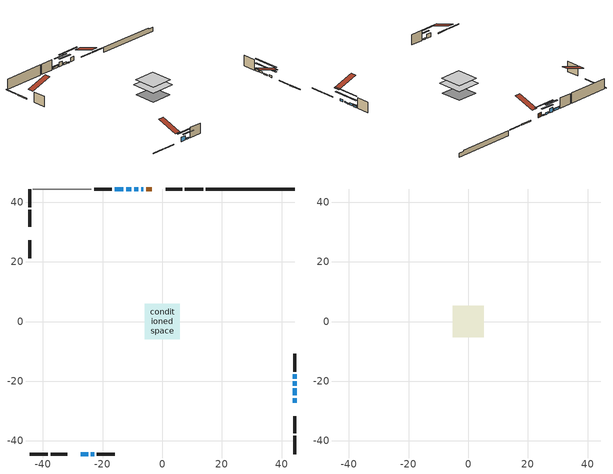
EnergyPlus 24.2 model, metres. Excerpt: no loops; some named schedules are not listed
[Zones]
conditioned space
 floor adiabatic (AdiabaticFloorConstruction): -5.87,-5.87 -5.87,5.87 5.87,5.87 5.87,-5.87 z2.97
 floor foundation (Slab1 construction): -5,-5 -5,5 5,5 5,-5 z-1.82
 wall outside (RimJoist1 construction): 13.7,44.41 7.61,44.41 / -44.41,-44.41 -38.32,-44.41 / -44.41,44.41 -44.41,38.32 / 44.41,-44.41 44.41,-38.32 z0.53:0.83
 wall outside (RimJoist2 construction): 6.68,44.41 1.1,44.41 / -37.39,-44.41 -31.8,-44.41 / -44.41,37.39 -44.41,31.8 / 44.41,-37.39 44.41,-31.8 z0.53:0.83
 wall outside (AdiabaticWallConstruction 1): -3.44,44.41 -5.37,44.41 z0.53:2.56
 wall outside (AdiabaticWallConstruction): 44.41,-27.27 44.41,-25.69 / 44.41,-21.47 44.41,-20.05 / -8.01,44.41 -9.44,44.41 / 44.41,-19.12 44.41,-17.7 / -13.07,44.41 -15.92,44.41 z0.53:1.45; 44.41,-24.76 44.41,-22.4 / -6.3,44.41 -7.09,44.41 z0.53:1.01; -10.37,44.41 -12.15,44.41 z0.53:2.56; -27.26,-44.41 -24.88,-44.41 z0.53:2.51; -23.95,-44.41 -22.83,-44.41 z0.53:1.12
 wall outside (Wall1 construction): -16.85,44.41 -22.83,44.41 / -21.9,-44.41 -15.92,-44.41 / -44.41,27.26 -44.41,21.28 / 44.41,-16.77 44.41,-10.78 z0.53:5.41
 wall foundation (FoundationWall1 construction): 14.63,44.41,-1.82 14.63,44.41,0.53 41.43,44.41,0.53 41.43,44.41,0.02 44.41,44.41,0.02 44.41,44.41,-1.82
 wall adiabatic (Wall3 construction): -23.76,44.41 -43.48,44.41 z0.53:5.41
 window (WindowConstruction): 44.41,-27.26 44.41,-25.69 z0.53:1.44
 window (WindowConstruction 8): 44.41,-24.76 44.41,-22.4 z0.53:1.01
 window (WindowConstruction 9): -6.3,44.41 -7.09,44.41 z0.53:1.01
 window (WindowConstruction 1): 44.41,-21.47 44.41,-20.05 z0.53:1.44
 window (WindowConstruction 2): -8.02,44.41 -9.44,44.41 z0.53:1.44
 window (WindowConstruction 3): -10.37,44.41 -12.15,44.41 z0.53:2.56
 window (WindowConstruction 4): -27.26,-44.41 -24.88,-44.41 z0.53:2.51
 window (WindowConstruction 5): -23.95,-44.41 -22.83,-44.41 z0.53:1.12
 window (WindowConstruction 6): 44.41,-19.12 44.41,-17.7 z0.53:1.44
 window (WindowConstruction 7): -13.07,44.41 -15.92,44.41 z0.53:1.44
 door (Door): -3.44,44.41 -5.37,44.41 z0.53:2.56
 ceiling adiabatic (AdiabaticFloorConstruction): 5.87,-5.87 5.87,5.87 -5.87,5.87 -5.87,-5.87 z2.97
attic - vented
 floor to conditioned space (Floor1 construction Reversed): -5.22,-5.22 -5.22,5.22 5.22,5.22 5.22,-5.22 z5.41
 roof outside (Roof1 construction): -2.51,44.41,5.41 -2.51,34.23,8.8 0.17,34.23,8.8 0.17,44.41,5.41; -28.19,-44.41,5.41 -28.19,-34.23,8.8 -30.88,-34.23,8.8 -30.88,-44.41,5.41; -44.41,28.19,5.41 -34.23,28.19,8.8 -34.23,30.88,8.8 -44.41,30.88,5.41; 44.41,-28.19,5.41 34.23,-28.19,8.8 34.23,-30.88,8.8 44.41,-30.88,5.41
shading: 44.41,-23.09 44.41,-29.86 44.82,-29.86 44.82,-23.09 z4.04; 44.41,-17.31 44.41,-29.85 44.82,-29.85 44.82,-17.31 z6.1; -12.18,44.41 -1.21,44.41 -1.21,44.82 -12.18,44.82 z6.1; 44.41,-17.45 44.41,-24.07 44.82,-24.07 44.82,-17.45 z4.04; -12.04,44.41 -5.42,44.41 -5.42,44.82 -12.04,44.82 z4.04; -14.75,44.41 -7.77,44.41 -7.77,44.82 -14.75,44.82 z5.16; -22.28,-44.41 -29.86,-44.41 -29.86,-44.82 -22.28,-44.82 z5.11; -20.23,-44.41 -26.55,-44.41 -26.55,-44.82 -20.23,-44.82 z3.72; 44.41,-17.5 44.41,-19.32 44.82,-19.32 44.82,-17.5 z1.65; -16.12,44.41 -12.87,44.41 -12.87,44.82 -16.12,44.82 z1.65
[Building]
Building 1: Terrain=Suburbs
[Site:Location]
Toronto Intl AP_ON: Latitude {deg}=43.68; Longitude {deg}=-79.63; Time Zone {hr}=-5; Elevation {m}=173; Keep Site Location Information=Yes
[Site:GroundTemperature:Shallow]
4.59119, 2.66285, 2.50842, 3.42352, 7.09712, 10.7536, 13.9236, 15.9317, 16.1023, 14.4691, 11.3799, 7.83558
[Site:WaterMainsTemperature]
Calculation Method=Schedule; Temperature Schedule=mains temperature schedule
[Material] Roughness=Rough; Thermal Absorptance=0.9
Name | Thickness {m} | Conductivity {W/m-K} | Density {kg/m3} | Specific Heat {J/kg-K} | Solar Absorptance | Visible Absorptance
asphalt or fiberglass shingles | 0.00635 | 0.162714 | 1121.4 | 1465.45 | 0.4 | 0.4
ceiling loosefill ins | 0.0846667 | 0.0480833 | 16.02 | 1046.75 | 0.7 | 0.7
ceiling stud and cavity | 0.1397 | 0.413208 | 65.682 | 1177.47 | 0.7 | 0.7
concrete 4.0 in. | 0.1016 | 1.803125 | 2242.8 | 837.4 | 0.7 | 0.7
concrete 8.0 in. | 0.2032 | 1.803125 | 2242.8 | 837.4 | 0.7 | 0.7
door material | 0.04445 | 0.327969 | 512.64 | 1214.23 | 0.7 | 0.7
exterior vertical ins | 0.0460229 | 0.029427 | 32.04 | 1214.23 | 0.7 | 0.7
floor covering | 0.0127 | 0.0433444 | 54.468 | 1339.84 | 0.6 | 0.6
floor rigid ins; wall rigid ins | 0.512978 | 0.029427 | 32.04 | 1214.23 | 0.7 | 0.7
floor stud and cavity | 0.1397 | 1.75129 | 37.0049 | 1207.88 | 0.7 | 0.7
furniture material conditioned space 1 | 0.1524 | 0.115458 | 640.8 | 1214.23 | 0.6 | 0.6
gypsum board | 0.0127 | 0.160291 | 801 | 837.4 | 0.6 | 0.6
gypsum board 1 | 0.0127 | 0.160291 | 801 | 837.4 | 0.7 | 0.7
osb sheathing 0.5 in. | 0.0127 | 0.115458 | 512.64 | 1214.23 | 0.7 | 0.7
osb sheathing 0.5 in. 1 | 0.0127 | 0.115458 | 512.64 | 1214.23 | 0.4 | 0.4
osb sheathing 0.75 in. | 0.01905 | 0.115458 | 512.64 | 1214.23 | 0.7 | 0.7
osb sheathing 2.0 in. | 0.0508 | 0.115458 | 512.64 | 1214.23 | 0.7 | 0.7
rim joist stud and cavity | 0.0508 | 0.0451784 | 125.044 | 1163.47 | 0.6 | 0.6
rim joist stud and cavity 1 | 0.0508 | 0.0351153 | 125.044 | 1163.47 | 0.6 | 0.6
wall stud and cavity | 0.1397 | 0.0823012 | 139.0536 | 1170.24 | 0.7 | 0.7
wall stud and cavity 1 | 0.1397 | 0.0750922 | 139.0536 | 1170.24 | 0.7 | 0.7
wall stud and cavity 2 | 0.0889 | 0.380278 | 52.3479 | 1209.89 | 0.7 | 0.7
wall stud and cavity 3 | 0.0889 | 0.391764 | 83.0341 | 1211.67 | 0.7 | 0.7
wood siding | 0.0254 | 0.102417 | 544.68 | 1172.36 | 0.4 | 0.4
wood siding 1; wood siding 2; wood siding 3 | 0.0254 | 0.102417 | 544.68 | 1172.36 | 0.7 | 0.7
[WindowMaterial:SimpleGlazingSystem]
Name | U-Factor {W/m2-K} | Solar Heat Gain Coefficient
WindowMaterial | 2.95937 | 0.63
WindowMaterial 1 | 2.929848 | 0.66
WindowMaterial 2 | 4.23352 | 0.68
WindowMaterial 3 | 2.875907 | 0.71
WindowMaterial 4 | 2.975272 | 0.61
WindowMaterial 5 | 3.30687 | 0.57
[Construction]
AdiabaticFloorConstruction: floor stud and cavity, floor rigid ins, osb sheathing 0.75 in., floor covering
AdiabaticWallConstruction: wood siding 2, wall rigid ins, wall stud and cavity 2, gypsum board
AdiabaticWallConstruction 1: wood siding 3, wall rigid ins, wall stud and cavity 2, gypsum board
Door: door material
Floor1 construction Reversed: gypsum board, ceiling stud and cavity, ceiling loosefill ins
FoundationWall1 construction: concrete 8.0 in., gypsum board 1
furniture construction conditioned space 1: furniture material conditioned space 1
PartitionWallConstruction: gypsum board, wall stud and cavity 3, gypsum board
RimJoist1 construction: wood siding 1, osb sheathing 2.0 in., rim joist stud and cavity
RimJoist2 construction: wood siding 1, osb sheathing 2.0 in., rim joist stud and cavity 1
Roof1 construction: asphalt or fiberglass shingles
Slab1 construction: concrete 4.0 in.
Wall1 construction: wood siding, osb sheathing 0.5 in., wall stud and cavity, gypsum board
Wall3 construction: osb sheathing 0.5 in. 1, wall stud and cavity 1, gypsum board
WindowConstruction: WindowMaterial
WindowConstruction 1; WindowConstruction 2; WindowConstruction 6; WindowConstruction 7: WindowMaterial 1
WindowConstruction 3: WindowMaterial 2
WindowConstruction 4: WindowMaterial 3
WindowConstruction 5: WindowMaterial 4
WindowConstruction 8; WindowConstruction 9: WindowMaterial 5
[Zone] Multiplier=1; Part of Total Floor Area=Yes
Name | Volume {m3}
attic - vented | 60.1344
conditioned space | 791.9
[Space]
Name | Zone | Volume {m3}
attic - vented 1 | attic - vented | 60.1344
conditioned space 1 | conditioned space | 791.9
[ZoneInfiltration:EffectiveLeakageArea]
infil attic - vented 1: Zone or Space=attic - vented 1; Schedule=Always On Discrete; Effective Air Leakage Area {cm2}=4518.21; Stack Coefficient=0.000235914; Wind Coefficient=1.03776e-05
[ZoneMixing]
whole house fan mix: Zone or Space=attic - vented; Schedule=Always On Continuous; Design Flow Rate Calculation Method=Flow/Zone; Design Flow Rate {m3/s}=0; Source Zone or Space=conditioned space
[SurfaceProperty:ExposedFoundationPerimeter]
Slab1: Exposed Perimeter Calculation Method=TotalExposedPerimeter; Total Exposed Perimeter {m}=29.779
[InternalMass] Zone or ZoneList=conditioned space; Space or SpaceList=conditioned space 1
Name | Construction | Surface Area {m2}
furniture mass conditioned space 1 | furniture construction conditioned space 1 | 95.0799
partition wall mass | PartitionWallConstruction | 237.7
[Lights]
interior lighting: Zone or ZoneList or Space or SpaceList=conditioned space 1; Schedule=interior lighting schedule; Design Level Calculation Method=LightingLevel; Lighting Level {W}=343.2; Return Air Fraction=0; Fraction Radiant=0.6; Fraction Visible=0.2; Fraction Replaceable=1
[People]
occupants: Zone or ZoneList or Space or SpaceList=conditioned space 1; Number of People Schedule=occupants schedule; Number of People Calculation Method=People; Number of People=3; Fraction Radiant=0.314171; Sensible Heat Fraction=0.56303; Activity Level Schedule=occupants activity schedule; Carbon Dioxide Generation Rate {m3/s-W}=0; Enable ASHRAE 55 Comfort Warnings=No; Mean Radiant Temperature Calculation Type=EnclosureAveraged
[ElectricEquipment] Zone or ZoneList or Space or SpaceList=conditioned space 1; Design Level Calculation Method=EquipmentLevel
Name | Schedule | Design Level {W} | Fraction Latent | Fraction Radiant | Fraction Lost
clothes dryer | clothes dryer schedule | 140.772 | 0.015 | 0.081 | 0.85
clothes washer | clothes washer schedule | 32.1985 | 0.03 | 0.162 | 0.7
cooking range | cooking range schedule | 208.969 | 0.08 | 0.432 | 0.2
dishwasher | dishwasher schedule | 66.8632 | 0.3 | 0.18 | 0.4
fridge | fridge schedule | 72.9452 | 0 | 0.6 | 0
mech vent house fan | mech vent house fan schedule | 0 | 0 | 0 | 1
mech vent house fan cfis | mech vent house fan cfis schedule | 0 | 0 | 0 | 0
misc plug loads | misc plug loads schedule | 494.7 | 0.045 | 0.513 | 0.1
whole house fan | Always On Discrete | 0 | 0 | 0 | 1
[OtherEquipment] Zone or ZoneList or Space or SpaceList=conditioned space 1; Design Level Calculation Method=EquipmentLevel
Name | Fuel Type | Schedule | Design Level {W} | Fraction Latent | Fraction Radiant | Fraction Lost
clothes dryer 1 | Electricity | clothes dryer schedule | 0 | 0.015 | 0.081 | 0.85
cooking range 1 | Electricity | cooking range schedule | 0 | 0.08 | 0.432 | 0.2
general water use latent | None | general water use schedule | 59.3978 | 1 | 0 | 0
general water use sensible | None | general water use schedule | -58.539 | 0 | 0.6 | 0
mech vent house fan latent load | None | Always On Discrete | 0 | 1 | 0 | 0
mech vent house fan sensible load | None | Always On Discrete | 0 | 0 | 0 | 0
water heater energy adjustment1 | NaturalGas | Always On Discrete | 0.01 | 0 | 0 | 1
[ZoneInfiltration:DesignFlowRate] Zone or ZoneList or Space or SpaceList=conditioned space 1; Schedule=Always On Discrete; Design Flow Rate Calculation Method=Flow/Zone; Design Flow Rate {m3/s}=0
infil flow; natural vent flow; whole house fan flow
[AvailabilityManager:Scheduled]
central ac and furnace airloop Availability Manager: Schedule=Always On Discrete
[Foundation:Kiva]
Foundation Kiva 1: Initial Indoor Air Temperature {C}=18; Wall Height Above Grade {m}=0.530017; Wall Depth Below Slab {m}=0.2032; Custom Block Material Name 1=exterior vertical ins; Custom Block Depth 1 {m}=2.350008; Custom Block X Position 1 {m}=0.2159; Custom Block Z Position 1 {m}=0
[Foundation:Kiva:Settings]
Soil Conductivity {W/m-K}=0.849921; Soil Density {kg/m3}=1842.3; Soil Specific Heat {J/kg-K}=418.7; Ground Solar Absorptivity=0.9; Ground Thermal Absorptivity=0.9; Ground Surface Roughness {m}=0.03; Far-Field Width {m}=40; Deep-Ground Boundary Condition=ZeroFlux; Deep-Ground Depth {m}=40; Minimum Cell Dimension {m}=0.2; Maximum Cell Growth Coefficient=3; Simulation Timestep=Timestep
[Exterior:Lights]
exterior lighting: Schedule=exterior lighting schedule; Design Level {W}=75.6
[EnergyManagementSystem:GlobalVariable]
central_ac_and_furnace_airloop_Fan_RTF
infil_program_Qfan
infil_program_Qinf
natural_vent_program_Qnv
natural_vent_program_Qwhf
[EnergyManagementSystem:Sensor]
Name | Output:Variable or Output:Meter Index Key | Output:Variable or Output:Meter
airflow_gain | infil flow | Infiltration Sensible Heat Gain Energy
airflow_gain_1 | natural vent flow | Infiltration Sensible Heat Gain Energy
airflow_gain_2 | whole house fan flow | Infiltration Sensible Heat Gain Energy
airflow_loss | infil flow | Infiltration Sensible Heat Loss Energy
airflow_loss_1 | natural vent flow | Infiltration Sensible Heat Loss Energy
airflow_loss_2 | whole house fan flow | Infiltration Sensible Heat Loss Energy
clg_load_cond |  | Cooling:EnergyTransfer:Zone:CONDITIONED SPACE
clg_sp_s; clg_sp_s_1 | cooling setpoint | Schedule Value
clothes_dryer_exhaust_0_sch_s | clothes dryer exhaust 0 schedule | Schedule Value
cool_season | cooling season schedule | Schedule Value
htg_load_cond |  | Heating:EnergyTransfer:Zone:CONDITIONED SPACE
htg_sp_s; htg_sp_s_1 | heating setpoint | Schedule Value
ig_ee_conv | clothes dryer | Electric Equipment Convective Heating Energy
ig_ee_conv_2 | cooking range | Electric Equipment Convective Heating Energy
ig_ee_conv_4 | fridge | Electric Equipment Convective Heating Energy
ig_ee_conv_5 | misc plug loads | Electric Equipment Convective Heating Energy
ig_ee_conv_6 | whole house fan | Electric Equipment Convective Heating Energy
ig_ee_rad | clothes dryer | Electric Equipment Radiant Heating Energy
ig_ee_rad_2 | cooking range | Electric Equipment Radiant Heating Energy
ig_ee_rad_4 | fridge | Electric Equipment Radiant Heating Energy
ig_ee_rad_5 | misc plug loads | Electric Equipment Radiant Heating Energy
ig_ee_rad_6 | whole house fan | Electric Equipment Radiant Heating Energy
ig_lgt_conv | interior lighting | Lights Convective Heating Energy
ig_lgt_rad | interior lighting | Lights Radiant Heating Energy
ig_lgt_vis | interior lighting | Lights Visible Radiation Heating Energy
ig_oe_conv | clothes dryer 1 | Other Equipment Convective Heating Energy
ig_oe_conv_1 | cooking range 1 | Other Equipment Convective Heating Energy
ig_oe_conv_2 | general water use latent | Other Equipment Convective Heating Energy
ig_oe_conv_3 | general water use sensible | Other Equipment Convective Heating Energy
ig_oe_conv_4 | water heater energy adjustment1 | Other Equipment Convective Heating Energy
ig_oe_rad | clothes dryer 1 | Other Equipment Radiant Heating Energy
ig_oe_rad_1 | cooking range 1 | Other Equipment Radiant Heating Energy
ig_oe_rad_2 | general water use latent | Other Equipment Radiant Heating Energy
ig_oe_rad_3 | general water use sensible | Other Equipment Radiant Heating Energy
ig_oe_rad_4 | water heater energy adjustment1 | Other Equipment Radiant Heating Energy
ig_ppl_conv | occupants | People Convective Heating Energy
ig_ppl_rad | occupants | People Radiant Heating Energy
im_conv | furniture mass conditioned space 1 | Surface Inside Face Convection Heat Gain Energy
im_conv_1 | partition wall mass | Surface Inside Face Convection Heat Gain Energy
im_ig | furniture mass conditioned space 1 | Surface Inside Face Internal Gains Radiation Heat Gain Energy
im_ig_1 | partition wall mass | Surface Inside Face Internal Gains Radiation Heat Gain Energy
im_lgt | furniture mass conditioned space 1 | Surface Inside Face Lights Radiation Heat Gain Energy
im_lgt_1 | partition wall mass | Surface Inside Face Lights Radiation Heat Gain Energy
im_sol | furniture mass conditioned space 1 | Surface Inside Face Solar Radiation Heat Gain Energy
im_sol_1 | partition wall mass | Surface Inside Face Solar Radiation Heat Gain Energy
im_surf | furniture mass conditioned space 1 | Surface Inside Face Net Surface Thermal Radiation Heat Gain Energy
im_surf_1 | partition wall mass | Surface Inside Face Net Surface Thermal Radiation Heat Gain Energy
mv_conv | mech vent house fan | Electric Equipment Convective Heating Energy
mv_conv_1 | mech vent house fan cfis | Electric Equipment Convective Heating Energy
mv_conv_2 | mech vent house fan latent load | Other Equipment Convective Heating Energy
mv_conv_3 | mech vent house fan sensible load | Other Equipment Convective Heating Energy
mv_rad | mech vent house fan | Electric Equipment Radiant Heating Energy
mv_rad_1 | mech vent house fan cfis | Electric Equipment Radiant Heating Energy
mv_rad_2 | mech vent house fan latent load | Other Equipment Radiant Heating Energy
mv_rad_3 | mech vent house fan sensible load | Other Equipment Radiant Heating Energy
natural_vent_s | natural vent schedule | Schedule Value
out_pb_s |  | Site Outdoor Air Barometric Pressure
out_wt_s |  | Site Outdoor Air Humidity Ratio
site_vw_s |  | Site Wind Speed
ss_back_out | Window1 | Surface Window Shortwave from Zone Back Out Window Heat Transfer Rate
ss_back_out_1 | Window11 | Surface Window Shortwave from Zone Back Out Window Heat Transfer Rate
ss_back_out_2 | Window14 | Surface Window Shortwave from Zone Back Out Window Heat Transfer Rate
ss_back_out_3 | Window2 | Surface Window Shortwave from Zone Back Out Window Heat Transfer Rate
ss_back_out_4 | Window3 | Surface Window Shortwave from Zone Back Out Window Heat Transfer Rate
ss_back_out_5 | Window4 | Surface Window Shortwave from Zone Back Out Window Heat Transfer Rate
ss_back_out_6 | Window5 | Surface Window Shortwave from Zone Back Out Window Heat Transfer Rate
ss_back_out_7 | Window6 | Surface Window Shortwave from Zone Back Out Window Heat Transfer Rate
ss_back_out_8 | Window8 | Surface Window Shortwave from Zone Back Out Window Heat Transfer Rate
ss_back_out_9 | Window9 | Surface Window Shortwave from Zone Back Out Window Heat Transfer Rate
ss_conv | Door1 | Surface Inside Face Convection Heat Gain Energy
ss_conv_1 | Window1 | Surface Inside Face Convection Heat Gain Energy
ss_conv_10 | Window9 | Surface Inside Face Convection Heat Gain Energy
ss_conv_2 | Window11 | Surface Inside Face Convection Heat Gain Energy
ss_conv_3 | Window14 | Surface Inside Face Convection Heat Gain Energy
ss_conv_4 | Window2 | Surface Inside Face Convection Heat Gain Energy
ss_conv_5 | Window3 | Surface Inside Face Convection Heat Gain Energy
ss_conv_6 | Window4 | Surface Inside Face Convection Heat Gain Energy
ss_conv_7 | Window5 | Surface Inside Face Convection Heat Gain Energy
ss_conv_8 | Window6 | Surface Inside Face Convection Heat Gain Energy
ss_conv_9 | Window8 | Surface Inside Face Convection Heat Gain Energy
ss_ig | Door1 | Surface Inside Face Internal Gains Radiation Heat Gain Energy
ss_ig_1 | Window1 | Surface Inside Face Internal Gains Radiation Heat Gain Energy
ss_ig_10 | Window9 | Surface Inside Face Internal Gains Radiation Heat Gain Energy
ss_ig_2 | Window11 | Surface Inside Face Internal Gains Radiation Heat Gain Energy
ss_ig_3 | Window14 | Surface Inside Face Internal Gains Radiation Heat Gain Energy
ss_ig_4 | Window2 | Surface Inside Face Internal Gains Radiation Heat Gain Energy
ss_ig_5 | Window3 | Surface Inside Face Internal Gains Radiation Heat Gain Energy
ss_ig_6 | Window4 | Surface Inside Face Internal Gains Radiation Heat Gain Energy
ss_ig_7 | Window5 | Surface Inside Face Internal Gains Radiation Heat Gain Energy
ss_ig_8 | Window6 | Surface Inside Face Internal Gains Radiation Heat Gain Energy
ss_ig_9 | Window8 | Surface Inside Face Internal Gains Radiation Heat Gain Energy
ss_lgt | Door1 | Surface Inside Face Lights Radiation Heat Gain Energy
ss_sol | Door1 | Surface Inside Face Solar Radiation Heat Gain Energy
ss_surf | Door1 | Surface Inside Face Net Surface Thermal Radiation Heat Gain Energy
ss_surf_1 | Window1 | Surface Inside Face Net Surface Thermal Radiation Heat Gain Energy
ss_surf_10 | Window9 | Surface Inside Face Net Surface Thermal Radiation Heat Gain Energy
ss_surf_2 | Window11 | Surface Inside Face Net Surface Thermal Radiation Heat Gain Energy
ss_surf_3 | Window14 | Surface Inside Face Net Surface Thermal Radiation Heat Gain Energy
ss_surf_4 | Window2 | Surface Inside Face Net Surface Thermal Radiation Heat Gain Energy
ss_surf_5 | Window3 | Surface Inside Face Net Surface Thermal Radiation Heat Gain Energy
ss_surf_6 | Window4 | Surface Inside Face Net Surface Thermal Radiation Heat Gain Energy
ss_surf_7 | Window5 | Surface Inside Face Net Surface Thermal Radiation Heat Gain Energy
ss_surf_8 | Window6 | Surface Inside Face Net Surface Thermal Radiation Heat Gain Energy
ss_surf_9 | Window8 | Surface Inside Face Net Surface Thermal Radiation Heat Gain Energy
ss_trans_in | Window1 | Surface Window Transmitted Solar Radiation Rate
ss_trans_in_1 | Window11 | Surface Window Transmitted Solar Radiation Rate
ss_trans_in_2 | Window14 | Surface Window Transmitted Solar Radiation Rate
ss_trans_in_3 | Window2 | Surface Window Transmitted Solar Radiation Rate
ss_trans_in_4 | Window3 | Surface Window Transmitted Solar Radiation Rate
ss_trans_in_5 | Window4 | Surface Window Transmitted Solar Radiation Rate
ss_trans_in_6 | Window5 | Surface Window Transmitted Solar Radiation Rate
ss_trans_in_7 | Window6 | Surface Window Transmitted Solar Radiation Rate
ss_trans_in_8 | Window8 | Surface Window Transmitted Solar Radiation Rate
ss_trans_in_9 | Window9 | Surface Window Transmitted Solar Radiation Rate
ss_trans_out | Window1 | Surface Inside Face Initial Transmitted Diffuse Transmitted Out Window Solar Radiation Rate
ss_trans_out_1 | Window11 | Surface Inside Face Initial Transmitted Diffuse Transmitted Out Window Solar Radiation Rate
ss_trans_out_2 | Window14 | Surface Inside Face Initial Transmitted Diffuse Transmitted Out Window Solar Radiation Rate
ss_trans_out_3 | Window2 | Surface Inside Face Initial Transmitted Diffuse Transmitted Out Window Solar Radiation Rate
ss_trans_out_4 | Window3 | Surface Inside Face Initial Transmitted Diffuse Transmitted Out Window Solar Radiation Rate
ss_trans_out_5 | Window4 | Surface Inside Face Initial Transmitted Diffuse Transmitted Out Window Solar Radiation Rate
ss_trans_out_6 | Window5 | Surface Inside Face Initial Transmitted Diffuse Transmitted Out Window Solar Radiation Rate
ss_trans_out_7 | Window6 | Surface Inside Face Initial Transmitted Diffuse Transmitted Out Window Solar Radiation Rate
ss_trans_out_8 | Window8 | Surface Inside Face Initial Transmitted Diffuse Transmitted Out Window Solar Radiation Rate
ss_trans_out_9 | Window9 | Surface Inside Face Initial Transmitted Diffuse Transmitted Out Window Solar Radiation Rate
s_conv | Floor1 | Surface Inside Face Convection Heat Gain Energy
s_conv_1 | FoundationWall1 | Surface Inside Face Convection Heat Gain Energy
s_conv_10 | RimJoist2:270 | Surface Inside Face Convection Heat Gain Energy
s_conv_11 | RimJoist2:90 | Surface Inside Face Convection Heat Gain Energy
s_conv_12 | Slab1 | Surface Inside Face Convection Heat Gain Energy
s_conv_13 | Wall1:0 | Surface Inside Face Convection Heat Gain Energy
s_conv_14 | Wall1:180 | Surface Inside Face Convection Heat Gain Energy
s_conv_15 | Wall1:270 | Surface Inside Face Convection Heat Gain Energy
s_conv_16 | Wall1:90 | Surface Inside Face Convection Heat Gain Energy
s_conv_17 | Wall3 | Surface Inside Face Convection Heat Gain Energy
s_conv_2 | inferred conditioned ceiling | Surface Inside Face Convection Heat Gain Energy
s_conv_3 | inferred conditioned floor | Surface Inside Face Convection Heat Gain Energy
s_conv_4 | RimJoist1:0 | Surface Inside Face Convection Heat Gain Energy
s_conv_5 | RimJoist1:180 | Surface Inside Face Convection Heat Gain Energy
s_conv_6 | RimJoist1:270 | Surface Inside Face Convection Heat Gain Energy
s_conv_7 | RimJoist1:90 | Surface Inside Face Convection Heat Gain Energy
s_conv_8 | RimJoist2:0 | Surface Inside Face Convection Heat Gain Energy
s_conv_9 | RimJoist2:180 | Surface Inside Face Convection Heat Gain Energy
s_ig | Floor1 | Surface Inside Face Internal Gains Radiation Heat Gain Energy
s_ig_1 | FoundationWall1 | Surface Inside Face Internal Gains Radiation Heat Gain Energy
s_ig_10 | RimJoist2:270 | Surface Inside Face Internal Gains Radiation Heat Gain Energy
s_ig_11 | RimJoist2:90 | Surface Inside Face Internal Gains Radiation Heat Gain Energy
s_ig_12 | Slab1 | Surface Inside Face Internal Gains Radiation Heat Gain Energy
s_ig_13 | Wall1:0 | Surface Inside Face Internal Gains Radiation Heat Gain Energy
s_ig_14 | Wall1:180 | Surface Inside Face Internal Gains Radiation Heat Gain Energy
s_ig_15 | Wall1:270 | Surface Inside Face Internal Gains Radiation Heat Gain Energy
s_ig_16 | Wall1:90 | Surface Inside Face Internal Gains Radiation Heat Gain Energy
s_ig_17 | Wall3 | Surface Inside Face Internal Gains Radiation Heat Gain Energy
s_ig_2 | inferred conditioned ceiling | Surface Inside Face Internal Gains Radiation Heat Gain Energy
s_ig_3 | inferred conditioned floor | Surface Inside Face Internal Gains Radiation Heat Gain Energy
s_ig_4 | RimJoist1:0 | Surface Inside Face Internal Gains Radiation Heat Gain Energy
s_ig_5 | RimJoist1:180 | Surface Inside Face Internal Gains Radiation Heat Gain Energy
s_ig_6 | RimJoist1:270 | Surface Inside Face Internal Gains Radiation Heat Gain Energy
s_ig_7 | RimJoist1:90 | Surface Inside Face Internal Gains Radiation Heat Gain Energy
s_ig_8 | RimJoist2:0 | Surface Inside Face Internal Gains Radiation Heat Gain Energy
s_ig_9 | RimJoist2:180 | Surface Inside Face Internal Gains Radiation Heat Gain Energy
s_lgt | Floor1 | Surface Inside Face Lights Radiation Heat Gain Energy
s_lgt_1 | FoundationWall1 | Surface Inside Face Lights Radiation Heat Gain Energy
s_lgt_10 | RimJoist2:270 | Surface Inside Face Lights Radiation Heat Gain Energy
s_lgt_11 | RimJoist2:90 | Surface Inside Face Lights Radiation Heat Gain Energy
s_lgt_12 | Slab1 | Surface Inside Face Lights Radiation Heat Gain Energy
s_lgt_13 | Wall1:0 | Surface Inside Face Lights Radiation Heat Gain Energy
s_lgt_14 | Wall1:180 | Surface Inside Face Lights Radiation Heat Gain Energy
s_lgt_15 | Wall1:270 | Surface Inside Face Lights Radiation Heat Gain Energy
s_lgt_16 | Wall1:90 | Surface Inside Face Lights Radiation Heat Gain Energy
